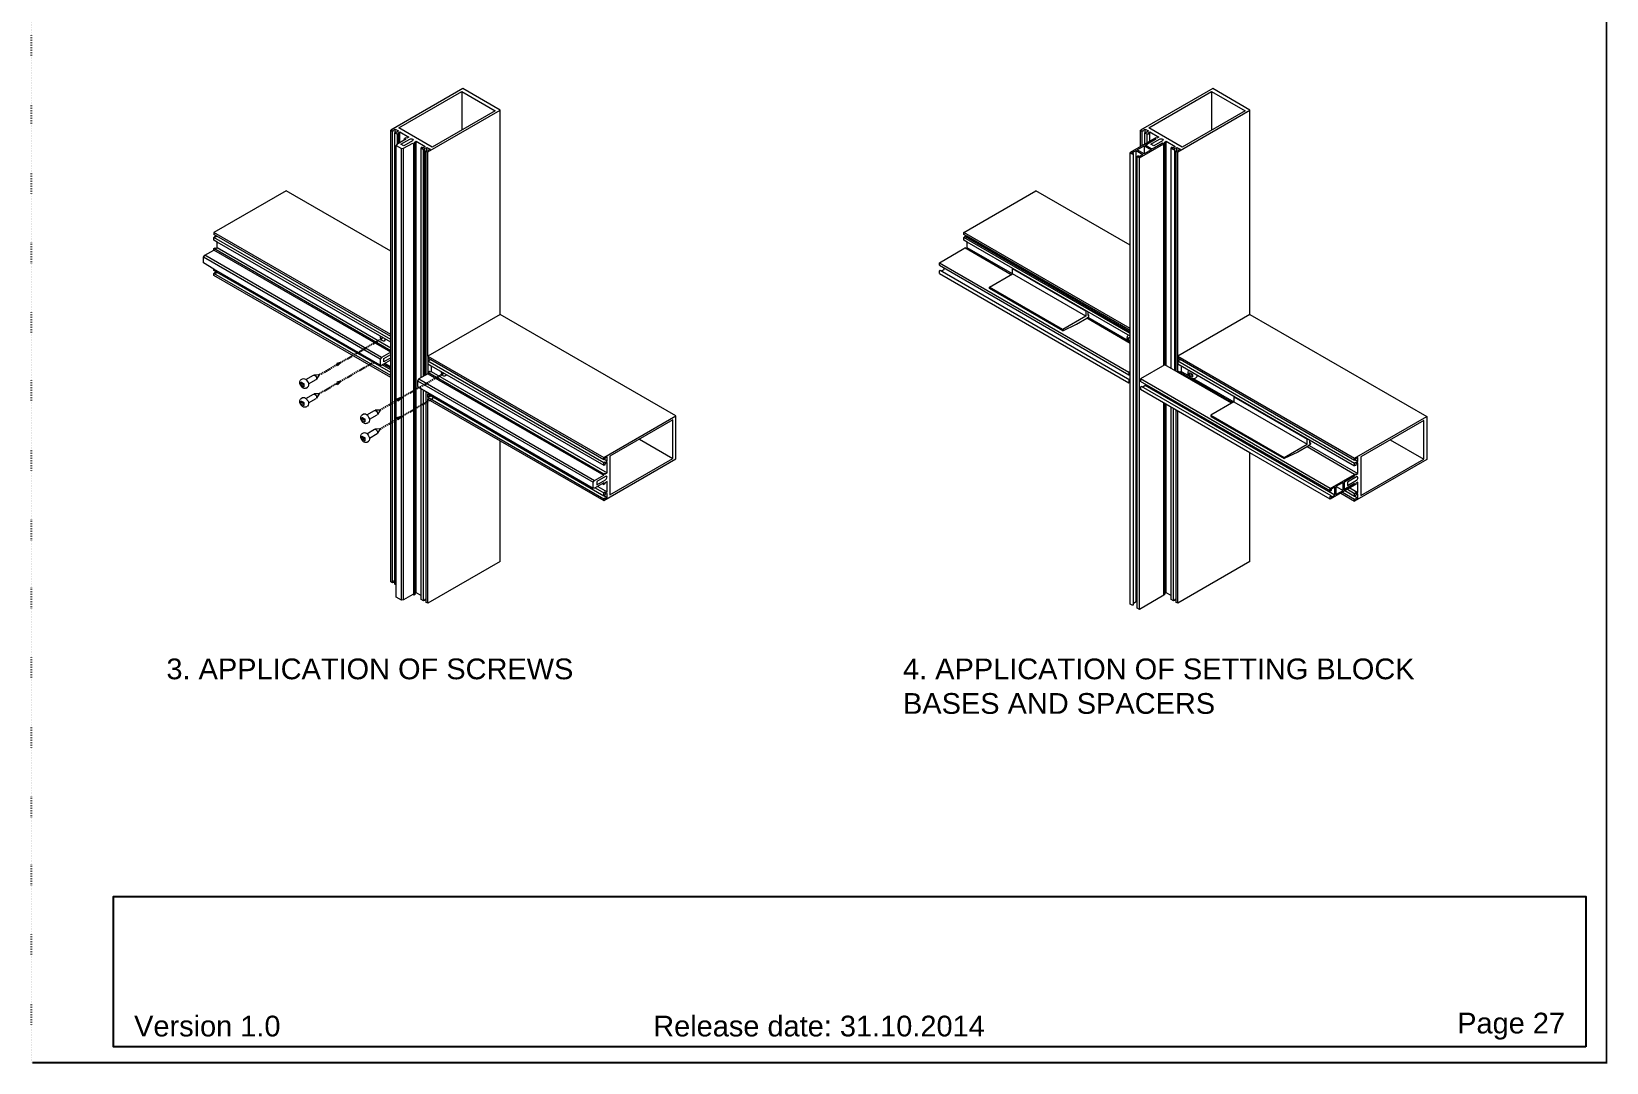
# Model space of a CAD drawing. Header units: millimetres. Extents: x -17234 to -8874, y -2869 to 1211.
# Drawn here: x -17234 to -15714, y -2869 to -1875 of the extents above; entities that cross this region are included whole.
import ezdxf
from ezdxf.enums import TextEntityAlignment as Align

# ---------------------------------------------------------------- set-up
doc = ezdxf.new("R2010")
doc.units = ezdxf.units.MM
doc.linetypes.add('ACAD_ISO07W100', pattern=[3, 0, -3])
doc.linetypes.add('DASHED', pattern=[19.05, 12.7, -6.35])
doc.layers.get('Defpoints').update_dxf_attribs({"linetype": 'ACAD_ISO07W100', "true_color": 0x105689})
for name, color, linetype in [('Anno', 5, 'Continuous'), ('Profile View', 9, 'Continuous'), ('Screw', 9, 'Continuous'), ('Text', 2, 'Continuous')]:
    doc.layers.add(name, color=color, linetype=linetype)
doc.styles.get("Standard").update_dxf_attribs({"font": 'arial.ttf'})

msp = doc.modelspace()

# ---------------------------------------------------------------- linework, layer by layer
at = {"layer": 'Anno', "linetype": 'DASHED', "ltscale": 0.1}
for points in [[(-16936.225, -2194.183), (-16894.916, -2170.333)], [(-16956.798, -2206.061), (-16939.689, -2196.183)], [(-16936.225, -2212.33), (-16903.312, -2193.327)], [(-16956.798, -2224.208), (-16939.689, -2214.33)], [(-16877.413, -2228.138), (-16836.103, -2204.288)], [(-16897.986, -2240.016), (-16880.877, -2230.138)], [(-16877.413, -2246.285), (-16844.5, -2227.283)], [(-16897.986, -2258.163), (-16880.877, -2248.285)]]:
    msp.add_lwpolyline(points, dxfattribs=at)
at = {"layer": 'Anno', "linetype": 'DASHED', "ltscale": 0.25}
for points in [[(-16936.225, -2194.183), (-16940.555, -2195.683), (-16938.823, -2196.683), (-16936.225, -2194.183)], [(-16936.225, -2212.33), (-16940.555, -2213.83), (-16938.823, -2214.83), (-16936.225, -2212.33)]]:
    msp.add_lwpolyline(points, dxfattribs=at)
at = {"layer": 'Anno', "ltscale": 0.5}
for points in [[(-16877.413, -2228.138), (-16881.743, -2229.638), (-16880.011, -2230.638), (-16877.413, -2228.138)], [(-16877.413, -2246.285), (-16881.743, -2247.785), (-16880.011, -2248.785), (-16877.413, -2246.285)]]:
    msp.add_lwpolyline(points, dxfattribs=at)
at = {"layer": 'Defpoints', "color": 1, "ltscale": 0.5}
msp.add_lwpolyline([(-17234.331, -829.239), (-15714.331, -829.239), (-15714.331, -2869.239), (-17234.331, -2869.239), (-17234.331, -829.239)], dxfattribs=at)
at = {"layer": 'Profile View', "lineweight": 0, "extrusion": (1.16053e-16, 0.816497, 0.57735)}
for p, q in [((-16858.272, -2208.568), (-16858.272, -1987.016)), ((-16855.864, -2207.178), (-16855.864, -1988.406)), ((-16854.698, -2206.505), (-16854.698, -1988.018)), ((-16853.357, -2205.731), (-16853.357, -1989.854)), ((-16851.747, -2187.804), (-16851.747, -1990.783))]:
    msp.add_line(p, q, dxfattribs=at)
at = {"layer": 'Profile View', "lineweight": 0, "extrusion": (3.45277e-16, 0.816497, 0.57735)}
for p, q in [((-16168.391, -2425.001), (-16168.391, -1989.482)), ((-16141.477, -2196.847), (-16141.477, -1983.006)), ((-16140.416, -2196.273), (-16140.416, -1982.394)), ((-16139.25, -2196.947), (-16139.25, -1980.618)), ((-16134.531, -2199.671), (-16134.531, -1987.016)), ((-16130.958, -2201.734), (-16130.958, -1988.018)), ((-16129.617, -2202.508), (-16129.617, -1989.854)), ((-16128.007, -2203.438), (-16128.007, -1990.783)), ((-16170.893, -2426.446), (-16170.893, -1992.274)), ((-16167.212, -2425.682), (-16167.212, -1995.419)), ((-16165.094, -2432.161), (-16165.094, -1996.642)), ((-16058.41, -2147.622), (-16128.007, -2187.804)), ((-16128.007, -2187.804), (-15957.382, -2286.314)), ((-16128.007, -2189.664), (-15957.382, -2288.174)), ((-16128.007, -2192.558), (-15957.382, -2291.068)), ((-16128.007, -2195.257), (-15957.382, -2293.767)), ((-15980.999, -2315.504), (-16163.998, -2209.849)), ((-15980.999, -2317.95), (-16163.998, -2212.296)), ((-15980.115, -2322.71), (-16163.114, -2217.055)), ((-15976.447, -2321.939), (-16159.446, -2216.284)), ((-16058.41, -2281.181), (-16163.998, -2220.219))]:
    msp.add_line(p, q, dxfattribs=at)
at = {"layer": 'Profile View', "lineweight": 0}
for points in [[(-16782.15, -2147.622), (-16851.747, -2187.804), (-16851.747, -2189.664), (-16848.982, -2191.26), (-16850.122, -2192.15), (-16850.828, -2191.743), (-16851.747, -2192.558), (-16851.747, -2192.558)], [(-16851.747, -2192.558), (-16851.747, -2195.257), (-16848.565, -2197.094), (-16848.565, -2202.623), (-16849.732, -2203.297), (-16850.686, -2202.746), (-16851.747, -2203.358), (-16851.747, -2204.801), (-16860.54, -2209.878), (-16861.894, -2211.562), (-16861.894, -2217.24), (-16851.747, -2223.099), (-16851.747, -2224.528), (-16848.69, -2226.293), (-16850.032, -2227.067), (-16850.828, -2226.607), (-16851.747, -2227.423), (-16851.747, -2229.282), (-16782.15, -2269.464)], [(-16851.747, -2189.664), (-16851.747, -2192.558)], [(-16851.747, -2195.257), (-16851.747, -2203.358)], [(-16851.747, -2227.423), (-16851.747, -2224.528)]]:
    msp.add_lwpolyline(points, dxfattribs=at)
at = {"layer": 'Profile View', "lineweight": 0, "extrusion": (2.05178e-16, 1.46215e-16, -1)}
msp.add_ellipse((-16836.634, -2204.595), major_axis=(-1.5, 2.598), ratio=0.57735027, start_param=-0.78539816, end_param=-0.53278011, dxfattribs=at)
at = {"layer": 'Profile View', "lineweight": 0, "extrusion": (9.78739e-17, 2.76559e-16, -1)}
msp.add_ellipse((-16836.634, -2204.595), major_axis=(1.5, -2.598), ratio=0.57735027, start_param=-1.03801621, end_param=2.35619449, dxfattribs=at)
at = {"layer": 'Screw', "linetype": 'Continuous', "lineweight": 0, "extrusion": (1.16053e-16, 0.816497, 0.57735)}
for p, q in [((-16818.071, -1929.863), (-16887.668, -1970.044)), ((-16782.15, -1950.602), (-16818.071, -1929.863)), ((-16879.89, -1967.595), (-16819.132, -1932.516)), ((-16819.132, -1932.516), (-16819.132, -1969.912)), ((-16819.132, -1932.516), (-16786.746, -1951.214)), ((-16851.747, -1990.783), (-16782.15, -1950.602)), ((-16786.746, -1951.214), (-16847.504, -1986.293)), ((-16782.15, -2147.622), (-16782.15, -1950.602)), ((-16887.668, -2405.564), (-16887.668, -1970.044)), ((-16887.668, -1970.044), (-16886.057, -1970.974)), ((-16886.057, -1970.974), (-16884.892, -1970.586)), ((-16886.057, -2406.493), (-16886.057, -1970.974)), ((-16885.688, -1970.126), (-16883.425, -1968.82)), ((-16884.892, -1970.586), (-16885.688, -1970.126)), ((-16882.878, -1971.749), (-16883.551, -1972.421)), ((-16883.551, -1972.421), (-16881.214, -1973.771)), ((-16883.551, -2404.411), (-16883.551, -1972.421)), ((-16883.425, -1972.296), (-16883.425, -1968.82)), ((-16883.425, -1968.82), (-16880.184, -1970.691)), ((-16882.048, -1972.228), (-16882.878, -1971.749)), ((-16880.184, -1970.691), (-16882.048, -1972.228)), ((-16881.214, -1973.771), (-16879.869, -1973.322)), ((-16881.214, -1983.315), (-16881.214, -1973.771)), ((-16880.703, -1972.637), (-16878.758, -1971.514)), ((-16879.869, -1973.322), (-16880.703, -1972.841)), ((-16847.504, -1986.293), (-16879.89, -1967.595)), ((-16879.869, -1982.539), (-16879.869, -1973.322)), ((-16878.758, -1981.898), (-16878.758, -1971.514)), ((-16878.758, -1971.514), (-16870.061, -1976.536)), ((-16881.741, -1983.62), (-16882.313, -1984.853)), ((-16882.313, -1984.853), (-16877.396, -1987.692)), ((-16882.313, -2408.655), (-16882.313, -1984.853)), ((-16872.948, -1978.543), (-16881.741, -1983.62)), ((-16877.901, -1983.512), (-16869.346, -1978.57)), ((-16875.073, -1985.144), (-16877.901, -1983.512)), ((-16877.396, -1987.692), (-16875.26, -1987.361)), ((-16877.396, -2423.211), (-16877.396, -1987.692)), ((-16875.26, -1987.361), (-16866.467, -1982.285)), ((-16875.26, -2422.881), (-16875.26, -1987.361)), ((-16866.509, -1980.203), (-16875.073, -1985.144)), ((-16873.137, -1977.209), (-16874.198, -1977.822)), ((-16874.198, -1979.265), (-16874.198, -1977.822)), ((-16874.198, -1977.822), (-16872.948, -1978.543)), ((-16872.182, -1977.76), (-16873.137, -1977.209)), ((-16870.061, -1976.536), (-16872.182, -1977.76)), ((-16866.467, -1982.285), (-16865.217, -1983.006)), ((-16865.217, -1983.006), (-16864.157, -1982.394)), ((-16865.217, -2418.526), (-16865.217, -1983.006)), ((-16865.111, -1981.843), (-16862.99, -1980.618)), ((-16864.157, -1982.394), (-16865.111, -1981.843)), ((-16864.157, -2416.604), (-16864.157, -1982.394)), ((-16862.99, -2416.137), (-16862.99, -1980.618)), ((-16862.99, -1980.618), (-16854.292, -1985.64)), ((-16857.495, -1986.24), (-16858.272, -1987.016)), ((-16858.272, -1987.016), (-16855.864, -1988.406)), ((-16856.414, -1986.864), (-16857.495, -1986.24)), ((-16854.292, -1985.64), (-16856.414, -1986.864)), ((-16855.864, -1988.406), (-16854.698, -1988.018)), ((-16855.528, -1987.539), (-16852.867, -1986.463)), ((-16854.698, -1988.018), (-16855.528, -1987.539)), ((-16852.684, -1989.181), (-16853.357, -1989.854)), ((-16853.357, -1989.854), (-16851.747, -1990.783)), ((-16852.867, -1989.363), (-16852.867, -1986.463)), ((-16852.867, -1986.463), (-16849.626, -1988.334)), ((-16851.888, -1989.64), (-16852.684, -1989.181)), ((-16849.626, -1988.334), (-16851.888, -1989.64)), ((-16887.668, -2167.065), (-17058.293, -2068.555)), ((-17055.528, -2072.011), (-17058.293, -2070.414)), ((-17058.293, -2073.309), (-17057.374, -2072.494)), ((-17058.293, -2076.007), (-17058.293, -2073.309)), ((-16887.668, -2171.819), (-17058.293, -2073.309)), ((-17055.111, -2077.844), (-17058.293, -2076.007)), ((-17056.668, -2072.901), (-17057.374, -2072.494)), ((-17056.668, -2072.901), (-17055.528, -2072.011)), ((-16887.668, -2168.925), (-17055.528, -2072.011)), ((-17055.111, -2083.374), (-17055.111, -2077.844)), ((-16887.668, -2174.518), (-17055.111, -2077.844)), ((-17068.44, -2092.313), (-17067.086, -2090.629)), ((-17068.44, -2097.991), (-17068.44, -2092.313)), ((-16897.815, -2190.823), (-17068.44, -2092.313)), ((-17067.086, -2090.629), (-17058.293, -2085.552)), ((-16896.461, -2189.139), (-17067.086, -2090.629)), ((-17058.293, -2084.109), (-17057.232, -2083.497)), ((-17058.293, -2085.552), (-17058.293, -2084.109)), ((-16887.668, -2182.619), (-17058.293, -2084.109)), ((-16887.668, -2184.062), (-17058.293, -2085.552)), ((-17056.343, -2084.01), (-17057.232, -2083.497)), ((-17056.278, -2084.048), (-17055.111, -2083.374)), ((-16887.668, -2180.047), (-17055.111, -2083.374)), ((-17058.293, -2103.849), (-17068.44, -2097.991)), ((-17058.293, -2105.279), (-17058.293, -2103.849)), ((-16897.815, -2196.501), (-17058.293, -2103.849)), ((-17055.236, -2107.043), (-17058.293, -2105.279)), ((-17058.293, -2108.173), (-17057.374, -2107.358)), ((-17058.293, -2110.033), (-17058.293, -2108.173)), ((-16887.668, -2206.684), (-17058.293, -2108.173)), ((-16887.668, -2208.543), (-17058.293, -2110.033)), ((-17056.577, -2107.818), (-17057.374, -2107.358)), ((-17056.577, -2107.818), (-17055.236, -2107.043)), ((-16887.668, -2203.789), (-17055.236, -2107.043)), ((-16887.668, -2184.062), (-16896.461, -2189.139)), ((-16894.447, -2190.085), (-16887.668, -2186.169)), ((-16851.747, -2187.804), (-16682.093, -2285.754)), ((-16896.461, -2189.139), (-16897.815, -2190.823)), ((-16897.815, -2190.823), (-16897.815, -2196.501)), ((-16897.815, -2196.501), (-16896.461, -2196.622)), ((-16896.461, -2196.622), (-16887.668, -2191.546)), ((-16887.668, -2201.009), (-16895.863, -2196.277)), ((-16887.668, -2199.456), (-16894.518, -2195.501)), ((-16887.668, -2189.439), (-16894.447, -2193.351)), ((-16894.447, -2193.351), (-16894.447, -2190.085)), ((-16887.668, -2198.255), (-16893.478, -2194.901)), ((-16851.747, -2192.558), (-16682.093, -2290.508)), ((-16851.747, -2203.358), (-16682.093, -2301.308)), ((-16848.982, -2191.26), (-16682.093, -2287.613)), ((-16848.565, -2197.094), (-16682.093, -2293.206)), ((-16848.565, -2202.623), (-16678.911, -2300.573)), ((-16861.894, -2211.562), (-16692.24, -2309.512)), ((-16860.54, -2209.878), (-16690.886, -2307.827)), ((-16851.747, -2204.801), (-16682.093, -2302.751)), ((-16858.272, -2422.536), (-16858.272, -2219.332)), ((-16855.864, -2423.926), (-16855.864, -2220.722)), ((-16853.357, -2422.18), (-16853.357, -2222.169)), ((-16851.747, -2223.099), (-16692.24, -2315.19)), ((-16851.747, -2227.423), (-16682.093, -2325.372)), ((-16851.747, -2426.303), (-16851.747, -2229.282)), ((-16848.69, -2226.293), (-16682.093, -2322.478)), ((-16682.093, -2285.754), (-16612.496, -2245.572)), ((-16615.325, -2249.246), (-16676.083, -2284.325)), ((-16615.325, -2286.642), (-16615.325, -2249.246)), ((-16782.15, -2386.121), (-16782.15, -2269.464)), ((-16647.71, -2267.944), (-16615.325, -2286.642)), ((-16682.093, -2287.613), (-16682.093, -2285.754)), ((-16681.174, -2287.367), (-16682.093, -2287.613)), ((-16682.093, -2290.508), (-16681.174, -2289.693)), ((-16682.093, -2293.206), (-16682.093, -2290.508)), ((-16681.033, -2292.922), (-16682.093, -2293.206)), ((-16681.423, -2287.434), (-16678.911, -2288.884)), ((-16678.911, -2285.141), (-16681.174, -2286.448)), ((-16681.174, -2286.448), (-16681.174, -2287.367)), ((-16681.174, -2290.651), (-16678.911, -2288.884)), ((-16681.174, -2289.693), (-16681.174, -2290.651)), ((-16681.033, -2291.959), (-16681.033, -2292.922)), ((-16678.911, -2290.53), (-16680.856, -2291.653)), ((-16678.911, -2288.884), (-16678.911, -2285.141)), ((-16678.911, -2300.573), (-16678.911, -2290.53)), ((-16676.083, -2284.325), (-16676.083, -2321.72)), ((-16676.083, -2321.72), (-16615.325, -2286.642)), ((-16692.24, -2309.512), (-16690.886, -2307.827)), ((-16692.24, -2315.19), (-16692.24, -2309.512)), ((-16690.886, -2307.827), (-16682.093, -2302.751)), ((-16682.093, -2310.234), (-16690.886, -2315.311)), ((-16680.315, -2303.83), (-16688.873, -2308.774)), ((-16688.873, -2312.04), (-16680.311, -2307.1)), ((-16688.873, -2308.774), (-16688.873, -2312.04)), ((-16682.093, -2301.308), (-16681.033, -2300.696)), ((-16682.093, -2302.751), (-16682.093, -2301.308)), ((-16682.093, -2311.677), (-16682.093, -2310.234)), ((-16681.033, -2301.798), (-16678.911, -2300.573)), ((-16681.033, -2300.696), (-16681.033, -2301.798)), ((-16678.911, -2308.738), (-16681.033, -2309.963)), ((-16681.033, -2309.963), (-16681.033, -2311.065)), ((-16678.911, -2318.781), (-16678.911, -2308.738)), ((-16690.886, -2315.311), (-16692.24, -2315.19)), ((-16690.288, -2314.966), (-16682.093, -2319.697)), ((-16687.904, -2313.589), (-16678.911, -2318.781)), ((-16683.343, -2310.956), (-16682.093, -2311.677)), ((-16681.033, -2311.065), (-16682.093, -2311.677)), ((-16682.093, -2319.697), (-16681.033, -2318.757)), ((-16682.093, -2322.478), (-16682.093, -2319.697)), ((-16681.174, -2322.231), (-16682.093, -2322.478)), ((-16682.093, -2325.372), (-16681.174, -2324.557)), ((-16682.093, -2327.232), (-16682.093, -2325.372)), ((-16681.922, -2322.432), (-16678.911, -2324.17)), ((-16678.911, -2320.427), (-16681.174, -2321.273)), ((-16681.174, -2321.273), (-16681.174, -2322.231)), ((-16681.174, -2325.476), (-16678.911, -2324.17)), ((-16681.174, -2324.557), (-16681.174, -2325.476)), ((-16681.033, -2318.757), (-16681.033, -2320.006)), ((-16681.033, -2320.006), (-16678.911, -2318.781)), ((-16678.911, -2324.17), (-16678.911, -2320.427)), ((-16782.15, -2386.121), (-16851.747, -2426.303)), ((-16886.057, -2406.493), (-16887.668, -2405.564)), ((-16884.892, -2406.105), (-16886.057, -2406.493)), ((-16883.551, -2404.411), (-16884.892, -2405.186)), ((-16883.551, -2407.941), (-16883.551, -2404.411)), ((-16882.313, -2408.655), (-16883.551, -2407.941)), ((-16882.313, -2420.372), (-16882.313, -2408.655)), ((-16862.99, -2416.137), (-16864.157, -2416.811)), ((-16858.272, -2418.861), (-16862.99, -2416.137)), ((-16877.396, -2423.211), (-16882.313, -2420.372)), ((-16875.26, -2422.881), (-16877.396, -2423.211)), ((-16866.467, -2417.804), (-16875.26, -2422.881)), ((-16865.217, -2418.526), (-16866.467, -2417.804)), ((-16864.157, -2417.913), (-16865.217, -2418.526)), ((-16864.157, -2417.913), (-16864.157, -2416.811)), ((-16855.864, -2423.926), (-16858.272, -2422.536)), ((-16854.698, -2423.537), (-16855.864, -2423.926)), ((-16853.357, -2422.18), (-16854.698, -2422.722)), ((-16853.357, -2425.373), (-16853.357, -2422.18)), ((-16851.747, -2426.303), (-16853.357, -2425.373))]:
    msp.add_line(p, q, dxfattribs=at)
at = {"layer": 'Screw', "linetype": 'Continuous', "lineweight": 0, "extrusion": (3.45277e-16, 0.816497, 0.57735)}
for p, q in [((-16094.331, -1929.863), (-16163.928, -1970.044)), ((-16058.41, -1950.602), (-16094.331, -1929.863)), ((-16156.149, -1967.595), (-16095.391, -1932.516)), ((-16095.391, -1932.516), (-16095.391, -1969.912)), ((-16095.391, -1932.516), (-16063.006, -1951.214)), ((-16128.007, -1990.783), (-16058.41, -1950.602)), ((-16063.006, -1951.214), (-16123.764, -1986.293)), ((-16058.41, -2147.622), (-16058.41, -1950.602)), ((-16163.928, -1985.599), (-16163.928, -1970.044)), ((-16163.928, -1970.044), (-16162.317, -1970.974)), ((-16162.317, -1970.974), (-16161.152, -1970.586)), ((-16162.317, -1984.669), (-16162.317, -1970.974)), ((-16161.948, -1970.126), (-16159.685, -1968.82)), ((-16161.152, -1970.586), (-16161.948, -1970.126)), ((-16159.137, -1971.749), (-16159.81, -1972.421)), ((-16159.81, -1983.222), (-16159.81, -1972.421)), ((-16159.81, -1972.421), (-16157.473, -1973.771)), ((-16159.685, -1972.296), (-16159.685, -1968.82)), ((-16159.685, -1968.82), (-16156.444, -1970.691)), ((-16158.307, -1972.228), (-16159.137, -1971.749)), ((-16156.444, -1970.691), (-16158.307, -1972.228)), ((-16157.473, -1973.771), (-16156.129, -1973.322)), ((-16157.473, -1981.872), (-16157.473, -1973.771)), ((-16156.963, -1972.637), (-16155.018, -1971.514)), ((-16156.129, -1973.322), (-16156.963, -1972.841)), ((-16123.764, -1986.293), (-16156.149, -1967.595)), ((-16155.018, -1980.455), (-16155.018, -1971.514)), ((-16155.018, -1971.514), (-16146.321, -1976.536)), ((-16150.526, -1977.861), (-16174.075, -1991.457)), ((-16172.059, -1991.6), (-16168.391, -1989.482)), ((-16168.391, -1989.482), (-16161.674, -1993.361)), ((-16167.33, -1988.87), (-16160.533, -1984.945)), ((-16160.613, -1992.748), (-16167.33, -1988.87)), ((-16165.094, -1996.642), (-16141.546, -1983.046)), ((-16153.816, -1988.824), (-16160.613, -1992.748)), ((-16160.533, -1984.945), (-16160.533, -1992.702)), ((-16160.533, -1984.945), (-16153.816, -1988.824)), ((-16159.473, -1984.333), (-16149.395, -1978.515)), ((-16152.755, -1988.211), (-16159.473, -1984.333)), ((-16158, -1983.62), (-16158.573, -1984.853)), ((-16158.573, -1984.853), (-16153.655, -1987.692)), ((-16149.207, -1978.543), (-16158, -1983.62)), ((-16154.161, -1983.512), (-16145.605, -1978.57)), ((-16151.332, -1985.144), (-16154.161, -1983.512)), ((-16153.655, -1987.692), (-16151.519, -1987.361)), ((-16142.677, -1982.393), (-16152.755, -1988.211)), ((-16151.519, -1987.361), (-16142.727, -1982.285)), ((-16151.519, -1987.498), (-16151.519, -1987.361)), ((-16142.769, -1980.203), (-16151.332, -1985.144)), ((-16149.395, -1978.515), (-16150.526, -1977.861)), ((-16149.396, -1977.209), (-16150.457, -1977.822)), ((-16150.457, -1977.901), (-16150.457, -1977.822)), ((-16150.457, -1977.822), (-16149.207, -1978.543)), ((-16148.442, -1977.76), (-16149.396, -1977.209)), ((-16149.395, -1978.515), (-16149.395, -1978.651)), ((-16146.321, -1976.536), (-16148.442, -1977.76)), ((-16142.727, -1982.285), (-16141.477, -1983.006)), ((-16142.727, -1982.285), (-16142.727, -1982.421)), ((-16141.546, -1983.046), (-16142.677, -1982.393)), ((-16141.477, -1983.006), (-16140.416, -1982.394)), ((-16141.371, -1981.843), (-16139.25, -1980.618)), ((-16140.416, -1982.394), (-16141.371, -1981.843)), ((-16139.25, -1980.618), (-16130.552, -1985.64)), ((-16133.755, -1986.24), (-16134.531, -1987.016)), ((-16134.531, -1987.016), (-16132.124, -1988.406)), ((-16132.673, -1986.864), (-16133.755, -1986.24)), ((-16130.552, -1985.64), (-16132.673, -1986.864)), ((-16132.124, -1988.406), (-16130.958, -1988.018)), ((-16131.788, -1987.539), (-16129.126, -1986.463)), ((-16130.958, -1988.018), (-16131.788, -1987.539)), ((-16128.944, -1989.181), (-16129.617, -1989.854)), ((-16129.617, -1989.854), (-16128.007, -1990.783)), ((-16129.126, -1989.363), (-16129.126, -1986.463)), ((-16129.126, -1986.463), (-16125.885, -1988.334)), ((-16128.148, -1989.64), (-16128.944, -1989.181)), ((-16125.885, -1988.334), (-16128.148, -1989.64)), ((-16174.075, -2426.976), (-16174.075, -1991.457)), ((-16174.075, -1991.457), (-16171.956, -1992.68)), ((-16170.893, -1992.274), (-16172.059, -1991.6)), ((-16171.956, -1992.68), (-16171.465, -1992.604)), ((-16171.465, -1992.604), (-16170.893, -1992.274)), ((-16167.079, -1995.134), (-16167.212, -1995.419)), ((-16167.212, -1995.419), (-16165.094, -1996.642)), ((-16166.508, -1994.805), (-16167.079, -1995.134)), ((-16165.342, -1995.478), (-16166.508, -1994.805)), ((-16161.674, -1993.361), (-16165.342, -1995.478)), ((-16334.552, -2068.555), (-16264.955, -2028.373)), ((-16174.075, -2080.843), (-16264.955, -2028.373)), ((-16174.075, -2161.207), (-16334.552, -2068.555)), ((-16334.552, -2070.414), (-16334.552, -2068.555)), ((-16331.787, -2072.011), (-16334.552, -2070.414)), ((-16334.552, -2073.309), (-16333.633, -2072.494)), ((-16174.075, -2165.961), (-16334.552, -2073.309)), ((-16334.552, -2076.007), (-16334.552, -2073.309)), ((-16331.37, -2077.844), (-16334.552, -2076.007)), ((-16332.928, -2072.901), (-16333.633, -2072.494)), ((-16332.928, -2072.901), (-16331.787, -2072.011)), ((-16174.075, -2164.615), (-16332.928, -2072.901)), ((-16174.075, -2163.066), (-16331.787, -2072.011)), ((-16174.075, -2168.659), (-16331.37, -2077.844)), ((-16331.37, -2083.374), (-16331.37, -2077.844)), ((-16358.17, -2097.744), (-16334.622, -2084.149)), ((-16334.552, -2084.109), (-16333.492, -2083.497)), ((-16334.552, -2084.189), (-16334.552, -2084.109)), ((-16288.812, -2109.292), (-16333.492, -2083.497)), ((-16332.537, -2084.048), (-16333.492, -2083.497)), ((-16332.537, -2084.048), (-16331.37, -2083.374)), ((-16287.671, -2108.604), (-16331.37, -2083.374)), ((-16358.17, -2100.191), (-16358.17, -2097.744)), ((-16358.17, -2097.744), (-16175.171, -2203.399)), ((-16358.17, -2100.191), (-16175.171, -2205.845)), ((-16358.17, -2105.669), (-16357.857, -2105.28)), ((-16358.17, -2108.114), (-16358.17, -2105.669)), ((-16358.17, -2108.114), (-16175.171, -2213.769)), ((-16357.857, -2105.28), (-16357.286, -2104.95)), ((-16357.286, -2104.95), (-16174.287, -2210.605)), ((-16356.119, -2105.624), (-16353.618, -2104.18)), ((-16353.618, -2104.18), (-16353.618, -2102.819)), ((-16309.732, -2121.371), (-16287.671, -2108.634)), ((-16287.671, -2103.775), (-16287.064, -2103.425)), ((-16216.961, -2144.6), (-16287.671, -2103.775)), ((-16287.671, -2108.634), (-16287.671, -2103.775)), ((-16216.961, -2149.459), (-16287.671, -2108.634)), ((-16239.022, -2162.196), (-16309.732, -2121.371)), ((-16309.732, -2122.59), (-16309.732, -2121.371)), ((-16239.022, -2163.415), (-16309.732, -2122.59)), ((-16216.961, -2149.459), (-16239.022, -2162.196)), ((-16239.022, -2163.415), (-16225.932, -2157.18)), ((-16225.932, -2157.18), (-16215.918, -2151.399)), ((-16216.354, -2144.249), (-16216.961, -2144.6)), ((-16216.961, -2144.6), (-16216.961, -2149.459)), ((-16215.918, -2151.399), (-16213.814, -2149.533)), ((-16174.075, -2175.536), (-16215.904, -2151.386)), ((-16176.048, -2173.05), (-16214.983, -2150.57)), ((-16214.698, -2148.53), (-16214.698, -2145.205)), ((-16213.814, -2148.293), (-16214.698, -2147.782)), ((-16213.814, -2148.293), (-16214.698, -2148.53)), ((-16213.814, -2149.533), (-16213.814, -2148.293)), ((-16058.41, -2147.622), (-15887.785, -2246.133)), ((-16239.022, -2162.196), (-16239.022, -2163.415)), ((-16175.51, -2172.427), (-16175.51, -2170.141)), ((-16175.156, -2169.937), (-16174.075, -2170.561)), ((-16174.075, -2173.664), (-16175.156, -2173.04)), ((-16174.096, -2171.611), (-16174.096, -2170.549)), ((-16128.007, -2187.804), (-16128.007, -2189.664)), ((-16174.075, -2202.766), (-16175.171, -2203.399)), ((-16175.171, -2203.399), (-16175.171, -2205.845)), ((-16140.45, -2196.254), (-16163.998, -2209.849)), ((-16076.273, -2233.307), (-16140.45, -2196.254)), ((-16127.087, -2191.743), (-16128.007, -2192.558)), ((-16128.007, -2192.558), (-16128.007, -2195.257)), ((-16126.946, -2202.746), (-16128.007, -2203.358)), ((-16128.007, -2203.358), (-16128.007, -2203.438)), ((-16126.946, -2202.746), (-16075.143, -2232.654)), ((-16125.242, -2191.26), (-16126.382, -2192.15)), ((-16124.825, -2202.623), (-16125.991, -2203.297)), ((-16124.825, -2197.094), (-16124.825, -2202.623)), ((-16124.825, -2202.623), (-16117.235, -2207.005)), ((-16116.344, -2203.892), (-16114.364, -2205.035)), ((-16175.171, -2205.845), (-16174.86, -2205.873)), ((-16174.857, -2210.934), (-16175.171, -2211.324)), ((-16175.171, -2211.324), (-16175.171, -2213.769)), ((-16175.171, -2213.769), (-16174.075, -2213.136)), ((-16174.86, -2205.873), (-16174.287, -2205.542)), ((-16174.287, -2210.605), (-16174.857, -2210.934)), ((-16174.287, -2204.195), (-16174.075, -2204.073)), ((-16174.287, -2205.542), (-16174.287, -2204.195)), ((-16174.287, -2211.952), (-16174.287, -2210.605)), ((-16174.075, -2211.829), (-16174.287, -2211.952)), ((-16163.998, -2209.849), (-16163.998, -2212.296)), ((-16163.685, -2217.385), (-16163.998, -2217.774)), ((-16163.998, -2217.774), (-16163.998, -2220.219)), ((-16163.114, -2217.055), (-16163.685, -2217.385)), ((-16159.446, -2216.284), (-16161.948, -2217.729)), ((-16159.446, -2214.924), (-16159.446, -2216.284)), ((-16116.697, -2206.383), (-16116.697, -2204.096)), ((-16114.364, -2208.138), (-16116.344, -2206.995)), ((-16115.283, -2205.566), (-16115.283, -2204.505)), ((-16114.01, -2206.709), (-16114.93, -2206.178)), ((-16114.01, -2205.648), (-16114.01, -2207.934)), ((-16112.498, -2209.74), (-16074.002, -2231.966)), ((-16111.89, -2209.485), (-16110.525, -2208.697)), ((-16141.477, -2418.526), (-16141.477, -2233.222)), ((-16140.416, -2416.811), (-16140.416, -2233.834)), ((-16074.002, -2231.996), (-16096.063, -2244.733)), ((-16073.395, -2226.786), (-16074.002, -2227.137)), ((-16074.002, -2227.137), (-16003.292, -2267.962)), ((-16074.002, -2227.137), (-16074.002, -2231.996)), ((-16074.002, -2231.996), (-16003.292, -2272.82)), ((-16139.25, -2416.137), (-16139.25, -2234.508)), ((-16134.531, -2418.861), (-16134.531, -2237.232)), ((-16132.124, -2423.926), (-16132.124, -2238.622)), ((-16129.617, -2422.18), (-16129.617, -2240.069)), ((-16128.007, -2426.303), (-16128.007, -2240.999)), ((-16096.063, -2244.733), (-16025.353, -2285.557)), ((-16096.063, -2244.733), (-16096.063, -2245.952)), ((-16096.063, -2245.952), (-16025.353, -2286.777)), ((-15957.382, -2286.314), (-15887.785, -2246.133)), ((-15887.785, -2246.133), (-15887.785, -2287.611)), ((-15890.613, -2249.807), (-15951.371, -2284.886)), ((-15890.613, -2287.202), (-15890.613, -2249.807)), ((-16025.353, -2285.557), (-16003.292, -2272.82)), ((-16002.249, -2274.76), (-16012.263, -2280.542)), ((-15957.451, -2301.909), (-16003.361, -2275.402)), ((-16003.292, -2267.962), (-16002.685, -2267.611)), ((-16003.292, -2272.82), (-16003.292, -2267.962)), ((-16000.145, -2272.895), (-16002.249, -2274.76)), ((-16001.315, -2273.932), (-15954.2, -2301.134)), ((-16001.029, -2268.567), (-16001.029, -2271.891)), ((-16001.029, -2271.144), (-16000.145, -2271.655)), ((-16001.029, -2271.891), (-16000.145, -2271.655)), ((-16000.145, -2271.655), (-16000.145, -2272.895)), ((-15922.999, -2268.505), (-15890.613, -2287.202)), ((-16058.41, -2386.121), (-16058.41, -2281.181)), ((-15980.999, -2325.874), (-16058.41, -2281.181)), ((-16012.263, -2280.542), (-16025.353, -2286.777)), ((-16025.353, -2286.777), (-16025.353, -2285.557)), ((-15957.382, -2288.174), (-15957.382, -2286.314)), ((-15887.785, -2287.611), (-15957.382, -2327.792)), ((-15956.462, -2287.928), (-15957.382, -2288.174)), ((-15957.382, -2291.068), (-15956.462, -2290.253)), ((-15957.382, -2293.767), (-15957.382, -2291.068)), ((-15956.321, -2293.483), (-15957.382, -2293.767)), ((-15956.712, -2287.994), (-15954.2, -2289.445)), ((-15954.2, -2285.702), (-15956.462, -2287.008)), ((-15956.462, -2287.008), (-15956.462, -2287.928)), ((-15956.462, -2291.212), (-15954.2, -2289.445)), ((-15956.462, -2290.253), (-15956.462, -2291.212)), ((-15956.321, -2292.52), (-15956.321, -2293.483)), ((-15954.2, -2291.091), (-15956.144, -2292.214)), ((-15954.2, -2289.445), (-15954.2, -2285.702)), ((-15954.2, -2301.134), (-15954.2, -2291.091)), ((-15951.371, -2284.886), (-15951.371, -2322.281)), ((-15951.371, -2322.281), (-15890.613, -2287.202)), ((-15980.999, -2315.504), (-15957.451, -2301.909)), ((-15968.589, -2309.646), (-15975.386, -2313.57)), ((-15968.589, -2317.402), (-15968.589, -2309.646)), ((-15957.451, -2303.215), (-15967.529, -2309.033)), ((-15967.529, -2310.073), (-15966.174, -2308.388)), ((-15967.529, -2309.033), (-15967.529, -2316.79)), ((-15967.529, -2315.751), (-15967.529, -2310.073)), ((-15967.529, -2310.073), (-15967.529, -2310.073)), ((-15966.293, -2308.32), (-15966.174, -2308.388)), ((-15966.174, -2308.388), (-15957.382, -2303.312)), ((-15955.604, -2304.391), (-15964.161, -2309.335)), ((-15964.161, -2312.6), (-15955.6, -2307.66)), ((-15964.161, -2309.335), (-15964.161, -2312.6)), ((-15957.5, -2303.243), (-15957.382, -2303.312)), ((-15957.451, -2301.909), (-15957.451, -2303.215)), ((-15957.382, -2301.869), (-15956.321, -2301.256)), ((-15957.382, -2303.312), (-15957.382, -2301.869)), ((-15956.321, -2302.359), (-15954.2, -2301.134)), ((-15956.321, -2301.256), (-15956.321, -2302.359)), ((-15954.2, -2309.299), (-15956.321, -2310.524)), ((-15954.2, -2319.342), (-15954.2, -2309.299)), ((-15957.451, -2312.278), (-15980.999, -2325.874)), ((-15980.999, -2317.95), (-15980.999, -2315.504)), ((-15980.688, -2317.978), (-15980.999, -2317.95)), ((-15980.999, -2323.429), (-15980.686, -2323.039)), ((-15980.999, -2325.874), (-15980.999, -2323.429)), ((-15980.115, -2317.647), (-15980.688, -2317.978)), ((-15980.686, -2323.039), (-15980.115, -2322.71)), ((-15976.447, -2314.182), (-15980.115, -2316.3)), ((-15980.115, -2316.3), (-15980.115, -2317.647)), ((-15980.115, -2324.057), (-15976.447, -2321.939)), ((-15980.115, -2322.71), (-15980.115, -2324.057)), ((-15976.447, -2321.939), (-15976.447, -2314.182)), ((-15975.386, -2313.57), (-15975.386, -2321.327)), ((-15975.386, -2321.327), (-15968.589, -2317.402)), ((-15975.307, -2313.524), (-15968.589, -2317.402)), ((-15970.852, -2320.015), (-15957.382, -2327.792)), ((-15969.242, -2319.085), (-15957.382, -2325.933)), ((-15967.529, -2316.79), (-15957.451, -2310.972)), ((-15966.174, -2315.872), (-15967.529, -2315.751)), ((-15967.529, -2315.751), (-15967.529, -2315.751)), ((-15966.735, -2317.638), (-15957.382, -2323.038)), ((-15957.382, -2310.795), (-15966.174, -2315.872)), ((-15964.327, -2316.248), (-15957.382, -2320.258)), ((-15961.942, -2314.871), (-15954.2, -2319.342)), ((-15957.451, -2310.972), (-15957.569, -2310.903)), ((-15957.451, -2310.972), (-15957.451, -2312.278)), ((-15957.451, -2312.198), (-15957.382, -2312.238)), ((-15957.382, -2312.238), (-15957.382, -2310.795)), ((-15956.321, -2311.626), (-15957.382, -2312.238)), ((-15957.382, -2320.258), (-15956.321, -2319.318)), ((-15957.382, -2323.038), (-15957.382, -2320.258)), ((-15956.462, -2322.792), (-15957.382, -2323.038)), ((-15957.382, -2325.933), (-15956.462, -2325.118)), ((-15957.21, -2322.992), (-15954.2, -2324.731)), ((-15954.2, -2320.988), (-15956.462, -2321.834)), ((-15956.462, -2321.834), (-15956.462, -2322.792)), ((-15956.462, -2326.037), (-15954.2, -2324.731)), ((-15956.462, -2325.118), (-15956.462, -2326.037)), ((-15956.321, -2310.524), (-15956.321, -2311.626)), ((-15956.321, -2319.318), (-15956.321, -2320.566)), ((-15956.321, -2320.566), (-15954.2, -2319.342)), ((-15954.2, -2324.731), (-15954.2, -2320.988)), ((-15957.382, -2327.792), (-15957.382, -2325.933)), ((-16058.41, -2386.121), (-16128.007, -2426.303)), ((-16139.25, -2416.137), (-16140.416, -2416.811)), ((-16134.531, -2418.861), (-16139.25, -2416.137)), ((-16171.956, -2428.199), (-16174.075, -2426.976)), ((-16171.465, -2428.124), (-16171.956, -2428.199)), ((-16170.893, -2427.793), (-16171.465, -2428.124)), ((-16168.391, -2425.001), (-16170.893, -2426.446)), ((-16170.893, -2427.793), (-16170.893, -2426.446)), ((-16167.212, -2425.682), (-16168.391, -2425.001)), ((-16167.212, -2430.939), (-16167.212, -2425.682)), ((-16165.094, -2432.161), (-16167.212, -2430.939)), ((-16141.546, -2418.566), (-16165.094, -2432.161)), ((-16141.477, -2418.526), (-16141.546, -2418.486)), ((-16140.416, -2417.913), (-16141.477, -2418.526)), ((-16140.416, -2417.913), (-16140.416, -2416.811)), ((-16134.531, -2422.536), (-16134.531, -2418.861)), ((-16132.124, -2423.926), (-16134.531, -2422.536)), ((-16130.958, -2423.537), (-16132.124, -2423.926)), ((-16129.617, -2422.18), (-16130.958, -2422.722)), ((-16130.958, -2423.537), (-16130.958, -2422.722)), ((-16129.617, -2425.373), (-16129.617, -2422.18)), ((-16128.007, -2426.303), (-16129.617, -2425.373))]:
    msp.add_line(p, q, dxfattribs=at)
at = {"layer": 'Screw', "linetype": 'Continuous', "lineweight": 0, "extrusion": (1.5306e-16, 0.816497, 0.57735)}
for p, q in [((-16974.073, -2215.626), (-16974.073, -2213.34)), ((-16974.002, -2210.524), (-16972.637, -2209.736)), ((-16973.719, -2213.136), (-16971.739, -2214.279)), ((-16971.739, -2217.381), (-16973.719, -2216.238)), ((-16972.659, -2214.81), (-16972.659, -2213.748)), ((-16971.386, -2215.953), (-16972.305, -2215.422)), ((-16971.386, -2214.891), (-16971.386, -2217.177)), ((-16969.437, -2210.571), (-16962.042, -2206.302)), ((-16969.265, -2218.729), (-16967.9, -2217.94)), ((-16967.024, -2214.751), (-16959.629, -2210.481)), ((-16956.798, -2206.061), (-16961.626, -2206.189)), ((-16956.798, -2206.061), (-16959.323, -2210.178)), ((-16974.073, -2233.773), (-16974.073, -2231.487)), ((-16974.002, -2228.67), (-16972.637, -2227.882)), ((-16973.719, -2231.282), (-16971.739, -2232.426)), ((-16971.739, -2235.528), (-16973.719, -2234.385)), ((-16972.659, -2232.956), (-16972.659, -2231.895)), ((-16971.386, -2234.099), (-16972.305, -2233.569)), ((-16971.386, -2233.038), (-16971.386, -2235.324)), ((-16969.437, -2228.718), (-16962.042, -2224.449)), ((-16967.024, -2232.898), (-16959.629, -2228.628)), ((-16956.798, -2224.208), (-16961.626, -2224.336)), ((-16956.798, -2224.208), (-16959.323, -2228.324)), ((-16969.265, -2236.875), (-16967.9, -2236.087)), ((-16915.26, -2249.581), (-16915.26, -2247.295)), ((-16915.19, -2244.479), (-16913.825, -2243.691)), ((-16914.907, -2247.091), (-16912.927, -2248.234)), ((-16913.846, -2248.765), (-16913.846, -2247.704)), ((-16912.573, -2249.908), (-16913.493, -2249.377)), ((-16912.573, -2248.847), (-16912.573, -2251.133)), ((-16910.624, -2244.527), (-16903.229, -2240.257)), ((-16908.211, -2248.706), (-16900.816, -2244.437)), ((-16897.986, -2240.016), (-16902.814, -2240.145)), ((-16897.986, -2240.016), (-16900.511, -2244.133)), ((-16915.19, -2262.626), (-16913.825, -2261.838)), ((-16912.927, -2251.337), (-16914.907, -2250.194)), ((-16910.624, -2262.674), (-16903.229, -2258.404)), ((-16910.453, -2252.684), (-16909.088, -2251.896)), ((-16908.211, -2266.853), (-16900.816, -2262.583)), ((-16897.986, -2258.163), (-16902.814, -2258.291)), ((-16897.986, -2258.163), (-16900.511, -2262.28)), ((-16915.26, -2267.728), (-16915.26, -2265.442)), ((-16914.907, -2265.238), (-16912.927, -2266.381)), ((-16912.927, -2269.484), (-16914.907, -2268.341)), ((-16913.846, -2266.912), (-16913.846, -2265.85)), ((-16912.573, -2268.055), (-16913.493, -2267.524)), ((-16912.573, -2266.993), (-16912.573, -2269.28)), ((-16910.453, -2270.831), (-16909.088, -2270.043))]:
    msp.add_line(p, q, dxfattribs=at)
at = {"layer": 'Screw', "linetype": 'Continuous', "lineweight": 0}
for points in [[(-16887.668, -2086.701), (-16988.696, -2028.373), (-17058.293, -2068.555), (-17058.293, -2070.414)], [(-16782.15, -2269.464), (-16682.093, -2327.232), (-16612.496, -2287.05), (-16612.496, -2245.572), (-16782.15, -2147.622)], [(-16884.892, -2406.105), (-16884.892, -2405.186)], [(-16854.698, -2423.537), (-16854.698, -2422.722)]]:
    msp.add_lwpolyline(points, dxfattribs=at)
at = {"layer": 'Screw', "linetype": 'Continuous', "lineweight": 0, "extrusion": (-6.29482e-17, -1.11022e-16, -1)}
msp.add_ellipse((-16880.526, -1972.739), major_axis=(-0.25, 0), ratio=0.57735027, start_param=-0.78539763, end_param=0.78539816, dxfattribs=at)
at = {"layer": 'Screw', "linetype": 'Continuous', "lineweight": 0, "extrusion": (-2.98716e-16, -1.66533e-16, -1)}
msp.add_ellipse((-16156.786, -1972.739), major_axis=(-0.25, 0), ratio=0.57735027, start_param=-0.78539763, end_param=0.78539816, dxfattribs=at)
at = {"layer": 'Screw', "linetype": 'Continuous', "lineweight": 0, "extrusion": (-2.02828e-17, -1.11022e-16, -1)}
msp.add_ellipse((-16867.942, -1979.395), major_axis=(2.003, 0), ratio=0.57735027, start_param=-2.34722067, end_param=0.77383325, dxfattribs=at)
at = {"layer": 'Screw', "linetype": 'Continuous', "lineweight": 0, "extrusion": (-9.69547e-17, -2.77556e-16, -1)}
msp.add_ellipse((-16144.202, -1979.395), major_axis=(2.003, 0), ratio=0.57735027, start_param=-2.34722067, end_param=0.77383325, dxfattribs=at)
at = {"layer": 'Screw', "linetype": 'Continuous', "lineweight": 0, "extrusion": (1.29348e-16, 1.66533e-16, -1)}
msp.add_ellipse((-16895.446, -2170.639), major_axis=(-1.5, 2.598), ratio=0.57735027, start_param=-0.78539816, end_param=-0.53278011, dxfattribs=at)
at = {"layer": 'Screw', "linetype": 'Continuous', "lineweight": 0, "extrusion": (1.33067e-16, 1.04582e-16, -1)}
msp.add_ellipse((-16895.446, -2170.639), major_axis=(1.5, -2.598), ratio=0.57735027, start_param=-1.03801621, end_param=2.35619449, dxfattribs=at)
at = {"layer": 'Screw', "linetype": 'Continuous', "lineweight": 0, "extrusion": (-1.67951e-16, 1.43226e-16, -1)}
for centre in [(-16175.156, -2170.345), (-16116.344, -2204.301)]:
    msp.add_ellipse(centre, major_axis=(-0.25, 0.433), ratio=0.57735027, start_param=-0.78539816, end_param=0.78539816, dxfattribs=at)
at = {"layer": 'Screw', "linetype": 'Continuous', "lineweight": 0, "extrusion": (-4.03287e-17, 8.87111e-17, -1)}
for centre in [(-16175.156, -2172.631), (-16116.344, -2206.587)]:
    msp.add_ellipse(centre, major_axis=(-0.25, 0.433), ratio=0.57735027, start_param=-2.35619449, end_param=-0.78539816, dxfattribs=at)
at = {"layer": 'Screw', "linetype": 'Continuous', "lineweight": 0, "extrusion": (4.02682e-18, 1.78418e-16, -1)}
msp.add_ellipse((-16173.742, -2171.815), major_axis=(-0.25, 0.433), ratio=0.57735027, start_param=-1.13238985, end_param=-0.78539816, dxfattribs=at)
at = {"layer": 'Screw', "linetype": 'Continuous', "lineweight": 0, "extrusion": (-1.99276e-18, 2.83e-16, -1)}
for centre in [(-16973.719, -2213.544), (-16973.719, -2231.691), (-16914.907, -2247.499), (-16914.907, -2265.646)]:
    msp.add_ellipse(centre, major_axis=(-0.25, 0.433), ratio=0.57735027, start_param=-0.78539816, end_param=0.78539816, dxfattribs=at)
at = {"layer": 'Screw', "linetype": 'Continuous', "lineweight": 0, "extrusion": (5.35184e-17, 1.86852e-16, -1)}
for centre, major_axis in [((-16973.719, -2215.83), (-0.25, 0.433)), ((-16971.739, -2214.687), (0.25, -0.433)), ((-16973.719, -2233.977), (-0.25, 0.433)), ((-16971.739, -2232.834), (0.25, -0.433)), ((-16914.907, -2249.786), (-0.25, 0.433)), ((-16912.927, -2248.642), (0.25, -0.433)), ((-16914.907, -2267.932), (-0.25, 0.433)), ((-16912.927, -2266.789), (0.25, -0.433))]:
    msp.add_ellipse(centre, major_axis=major_axis, ratio=0.57735027, start_param=-2.35619449, end_param=-0.78539816, dxfattribs=at)
at = {"layer": 'Screw', "linetype": 'Continuous', "lineweight": 0, "extrusion": (1.01592e-16, 2.14608e-16, -1)}
for centre in [(-16972.305, -2215.014), (-16972.305, -2233.16), (-16913.493, -2248.969), (-16913.493, -2267.116)]:
    msp.add_ellipse(centre, major_axis=(-0.25, 0.433), ratio=0.57735027, start_param=-2.35619449, end_param=-0.78539816, dxfattribs=at)
at = {"layer": 'Screw', "linetype": 'Continuous', "lineweight": 0, "extrusion": (1.72578e-18, 2.21048e-16, -1)}
for centre in [(-16970.269, -2213.838), (-16970.269, -2231.985), (-16911.456, -2247.793), (-16911.456, -2265.94)]:
    msp.add_ellipse(centre, major_axis=(-2.369, 4.102), ratio=0.57735027, start_param=0, end_param=2.35619449, dxfattribs=at)
at = {"layer": 'Screw', "linetype": 'Continuous', "lineweight": 0, "extrusion": (9.16287e-18, 9.71445e-17, -1)}
for centre in [(-16971.739, -2216.973), (-16971.739, -2235.12), (-16912.927, -2250.929), (-16912.927, -2269.075)]:
    msp.add_ellipse(centre, major_axis=(0.25, -0.433), ratio=0.57735027, start_param=-0.78539816, end_param=0.78539816, dxfattribs=at)
at = {"layer": 'Screw', "linetype": 'Continuous', "lineweight": 0, "extrusion": (-4.26297e-17, 1.31341e-16, -1)}
for centre in [(-16970.269, -2213.838), (-16970.269, -2231.985), (-16911.456, -2247.793), (-16911.456, -2265.94)]:
    msp.add_ellipse(centre, major_axis=(2.369, -4.102), ratio=0.57735027, start_param=-0.78539816, end_param=0, dxfattribs=at)
at = {"layer": 'Screw', "linetype": 'Continuous', "lineweight": 0, "extrusion": (-6.66668e-17, 1.17463e-16, -1)}
for centre in [(-16960.835, -2208.392), (-16960.835, -2226.538), (-16902.023, -2242.347), (-16902.023, -2260.494)]:
    msp.add_ellipse(centre, major_axis=(-1.207, 2.09), ratio=0.57735027, start_param=0, end_param=2.35619449, dxfattribs=at)
at = {"layer": 'Screw', "linetype": 'Continuous', "lineweight": 0, "extrusion": (-3.89112e-17, 6.93889e-17, -1)}
for centre in [(-16960.835, -2208.392), (-16960.835, -2226.538), (-16902.023, -2242.347), (-16902.023, -2260.494)]:
    msp.add_ellipse(centre, major_axis=(1.207, -2.09), ratio=0.57735027, start_param=-0.78539816, end_param=0, dxfattribs=at)
at = {"layer": 'Screw', "linetype": 'Continuous', "lineweight": 0, "extrusion": (-6.80843e-17, 1.36785e-16, -1)}
for centre, major_axis, start_param, end_param in [((-16114.93, -2205.77), (-0.25, 0.433), -2.35619449, -0.78539816), ((-16114.364, -2207.73), (0.25, -0.433), -0.78539816, 0.78539816)]:
    msp.add_ellipse(centre, major_axis=major_axis, ratio=0.57735027, start_param=start_param, end_param=end_param, dxfattribs=at)
at = {"layer": 'Screw', "linetype": 'Continuous', "lineweight": 0, "extrusion": (-1.40195e-16, 9.51518e-17, -1)}
msp.add_ellipse((-16114.364, -2205.444), major_axis=(0.25, -0.433), ratio=0.57735027, start_param=-2.35619449, end_param=-0.78539816, dxfattribs=at)
at = {"layer": 'Screw', "linetype": 'Continuous', "lineweight": 0, "extrusion": (3.17824e-17, 1.30344e-16, -1)}
msp.add_ellipse((-16112.893, -2204.595), major_axis=(2.369, -4.102), ratio=0.57735027, start_param=-0.78539816, end_param=0, dxfattribs=at)
at = {"layer": 'Screw', "linetype": 'Continuous', "lineweight": 0, "extrusion": (-9.95584e-17, 2.46811e-16, -1)}
msp.add_ellipse((-16112.893, -2204.595), major_axis=(2.369, -4.102), ratio=0.57735027, start_param=-0.94435327, end_param=-0.78539816, dxfattribs=at)
at = {"layer": 'Screw', "linetype": 'Continuous', "lineweight": 0}
for centre, major_axis, start_param, end_param in [((-16680.856, -2291.857), (-0.125, -0.217), -2.35619449, -0.7853987), ((-15956.144, -2292.418), (-0.125, -0.217), -2.35619449, -0.7853987), ((-16680.328, -2305.473), (1.002, 1.735), -2.34462958, 0.77642434), ((-15955.616, -2306.034), (1.002, 1.735), -2.34462958, 0.77642434)]:
    msp.add_ellipse(centre, major_axis=major_axis, ratio=0.57735027, start_param=start_param, end_param=end_param, dxfattribs=at)
for points, knots in [([(-16174.075, -2175.23), (-16174.342, -2175.055), (-16174.594, -2174.852), (-16175.194, -2174.282), (-16175.521, -2173.885), (-16176.079, -2173.031), (-16176.311, -2172.576), (-16176.668, -2171.632), (-16176.791, -2171.145), (-16176.899, -2170.16), (-16176.884, -2169.662), (-16176.662, -2168.755), (-16176.481, -2168.341), (-16176.094, -2167.853), (-16175.983, -2167.735), (-16175.861, -2167.628)], [1.63903819, 1.63903819, 1.63903819, 1.63903819, 1.88262878, 1.88262878, 2.26054713, 2.26054713, 2.63292114, 2.63292114, 3.00758938, 3.00758938, 3.3841951, 3.3841951, 3.70266521, 3.70266521, 3.81160468, 3.81160468, 3.81160468, 3.81160468]), ([(-16111.89, -2209.485), (-16112.168, -2209.646), (-16112.476, -2209.753), (-16113.119, -2209.86), (-16113.452, -2209.851), (-16114.159, -2209.731), (-16114.524, -2209.597), (-16115.285, -2209.201), (-16115.668, -2208.915), (-16116.382, -2208.237), (-16116.708, -2207.84), (-16117.266, -2206.986), (-16117.499, -2206.531), (-16117.855, -2205.588), (-16117.979, -2205.1), (-16118.086, -2204.116), (-16118.071, -2203.617), (-16117.85, -2202.711), (-16117.669, -2202.296), (-16117.282, -2201.808), (-16117.171, -2201.691), (-16117.049, -2201.583)], [0.78539816, 0.78539816, 0.78539816, 0.78539816, 0.99854347, 0.99854347, 1.23123707, 1.23123707, 1.5218788, 1.5218788, 1.88262878, 1.88262878, 2.26054713, 2.26054713, 2.63292114, 2.63292114, 3.00758938, 3.00758938, 3.3841951, 3.3841951, 3.70266521, 3.70266521, 3.81160468, 3.81160468, 3.81160468, 3.81160468]), ([(-16969.265, -2218.729), (-16969.544, -2218.889), (-16969.851, -2218.996), (-16970.494, -2219.103), (-16970.827, -2219.095), (-16971.535, -2218.975), (-16971.9, -2218.84), (-16972.66, -2218.444), (-16973.044, -2218.159), (-16973.757, -2217.481), (-16974.084, -2217.083), (-16974.642, -2216.23), (-16974.874, -2215.775), (-16975.231, -2214.831), (-16975.354, -2214.344), (-16975.462, -2213.359), (-16975.447, -2212.861), (-16975.225, -2211.954), (-16975.044, -2211.54), (-16974.553, -2210.92), (-16974.295, -2210.693), (-16974.002, -2210.524)], [0.78539816, 0.78539816, 0.78539816, 0.78539816, 0.99854347, 0.99854347, 1.23123707, 1.23123707, 1.5218788, 1.5218788, 1.88262878, 1.88262878, 2.26054713, 2.26054713, 2.63292114, 2.63292114, 3.00758938, 3.00758938, 3.3841951, 3.3841951, 3.70266521, 3.70266521, 3.92699082, 3.92699082, 3.92699082, 3.92699082]), ([(-16969.265, -2236.875), (-16969.544, -2237.036), (-16969.851, -2237.143), (-16970.494, -2237.25), (-16970.827, -2237.241), (-16971.535, -2237.121), (-16971.9, -2236.987), (-16972.66, -2236.591), (-16973.044, -2236.305), (-16973.757, -2235.628), (-16974.084, -2235.23), (-16974.642, -2234.376), (-16974.874, -2233.921), (-16975.231, -2232.978), (-16975.354, -2232.49), (-16975.462, -2231.506), (-16975.447, -2231.007), (-16975.225, -2230.101), (-16975.044, -2229.686), (-16974.553, -2229.067), (-16974.295, -2228.839), (-16974.002, -2228.67)], [0.78539816, 0.78539816, 0.78539816, 0.78539816, 0.99854347, 0.99854347, 1.23123707, 1.23123707, 1.5218788, 1.5218788, 1.88262878, 1.88262878, 2.26054713, 2.26054713, 2.63292114, 2.63292114, 3.00758938, 3.00758938, 3.3841951, 3.3841951, 3.70266521, 3.70266521, 3.92699082, 3.92699082, 3.92699082, 3.92699082]), ([(-16910.453, -2252.684), (-16910.731, -2252.845), (-16911.039, -2252.952), (-16911.682, -2253.059), (-16912.015, -2253.05), (-16912.722, -2252.93), (-16913.087, -2252.796), (-16913.848, -2252.4), (-16914.231, -2252.114), (-16914.945, -2251.436), (-16915.271, -2251.039), (-16915.829, -2250.185), (-16916.062, -2249.73), (-16916.418, -2248.787), (-16916.542, -2248.299), (-16916.649, -2247.314), (-16916.634, -2246.816), (-16916.413, -2245.909), (-16916.232, -2245.495), (-16915.74, -2244.876), (-16915.483, -2244.648), (-16915.19, -2244.479)], [0.78539816, 0.78539816, 0.78539816, 0.78539816, 0.99854347, 0.99854347, 1.23123707, 1.23123707, 1.5218788, 1.5218788, 1.88262878, 1.88262878, 2.26054713, 2.26054713, 2.63292114, 2.63292114, 3.00758938, 3.00758938, 3.3841951, 3.3841951, 3.70266521, 3.70266521, 3.92699082, 3.92699082, 3.92699082, 3.92699082]), ([(-16910.453, -2270.831), (-16910.731, -2270.991), (-16911.039, -2271.098), (-16911.682, -2271.205), (-16912.015, -2271.197), (-16912.722, -2271.077), (-16913.087, -2270.942), (-16913.848, -2270.546), (-16914.231, -2270.261), (-16914.945, -2269.583), (-16915.271, -2269.186), (-16915.829, -2268.332), (-16916.062, -2267.877), (-16916.418, -2266.934), (-16916.542, -2266.446), (-16916.649, -2265.461), (-16916.634, -2264.963), (-16916.413, -2264.056), (-16916.232, -2263.642), (-16915.74, -2263.022), (-16915.483, -2262.795), (-16915.19, -2262.626)], [0.78539816, 0.78539816, 0.78539816, 0.78539816, 0.99854347, 0.99854347, 1.23123707, 1.23123707, 1.5218788, 1.5218788, 1.88262878, 1.88262878, 2.26054713, 2.26054713, 2.63292114, 2.63292114, 3.00758938, 3.00758938, 3.3841951, 3.3841951, 3.70266521, 3.70266521, 3.92699082, 3.92699082, 3.92699082, 3.92699082])]:
    msp.add_open_spline(points, degree=3, knots=knots, dxfattribs=at)
at = {"layer": 'Text', "ltscale": 0.5}
msp.add_lwpolyline([(-15734.331, -2854.239), (-17155.319, -2854.239), (-17155.319, -2709.114), (-15734.331, -2709.114)], close=True, dxfattribs=at)

# ---------------------------------------------------------------- texts
at = {"layer": 'Text', "color": 1, "ltscale": 0.5}
msp.add_text('3. APPLICATION OF SCREWS', height=20, dxfattribs=at).set_placement((-17104.133, -2479.567), align=Align.TOP_LEFT)
at = {"layer": 'Text', "color": 1, "ltscale": 0.5, "char_height": 20}
for s, width, insert, attachment_point in [('4. APPLICATION OF SETTING BLOCK\\PBASES AND SPACERS', 733.21397, (-16393.242, -2479.567), 1), ('Version 1.0', 140.2, (-17135.319, -2834.239), 4), ('Release date: 31.10.2014', 318.86303, (-16474.331, -2834.239), 5), ('Page 27', 103.01037, (-15754.331, -2834.239), 6)]:
    msp.add_mtext_dynamic_manual_height_columns(s, width=width, gutter_width=12.5, heights=[0], dxfattribs=dict(at, insert=insert, attachment_point=attachment_point))

doc.saveas('drawing.dxf')
